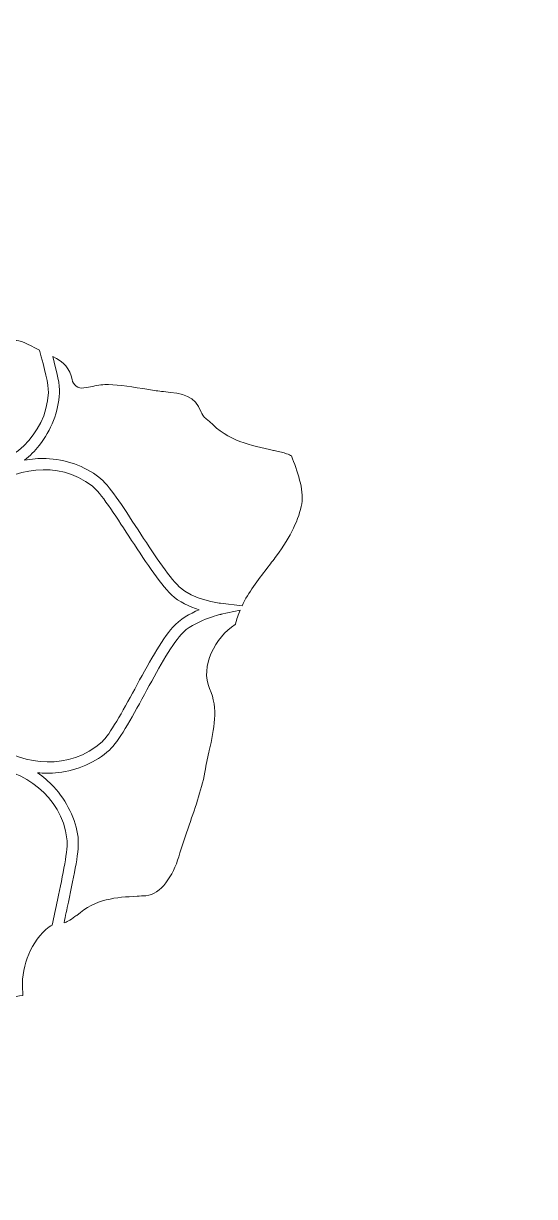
# Model space of a CAD drawing. Header units: millimetres. Extents: x -1844 to 2932, y -490 to 399.
# Drawn here: x -1500.5 to -1378.1, y -308.4 to -27.2 of the extents above; entities that cross this region are included whole.
import ezdxf

# ---------------------------------------------------------------- set-up
doc = ezdxf.new("R2010")
doc.units = ezdxf.units.MM
doc.header["$MEASUREMENT"] = 0
doc.layers.add('Layer 2', color=7, linetype='Continuous')

msp = doc.modelspace()

# ---------------------------------------------------------------- linework, layer by layer
at = {"layer": 'Layer 2', "lineweight": 0}
for points, knots in [([(-1399.13, 398.64), (-1644.62, 398.64), (-1843.63, 199.63), (-1843.63, -45.86), (-1843.63, -291.35), (-1644.62, -490.36), (-1399.13, -490.36), (-1153.64, -490.36), (-954.63, -291.35), (-954.63, -45.86), (-954.63, 199.63), (-1153.64, 398.64), (-1399.13, 398.64)], [0, 0, 0, 0, 1, 1, 1, 2, 2, 2, 3, 3, 3, 4, 4, 4, 4]), ([(-1511.89, -134.35), (-1513.76, -134.72), (-1515.38, -134.9), (-1516.77, -134.96), (-1516.59, -133.94), (-1516.45, -133.13), (-1516.38, -132.72), (-1516.38, -132.72), (-1516.18, -131.58), (-1516.18, -131.58), (-1516.18, -131.58), (-1517.28, -131.22), (-1517.28, -131.22), (-1518.23, -130.91), (-1526.65, -128.17), (-1528.11, -127.94), (-1528.32, -127.9), (-1528.53, -127.89), (-1528.75, -127.88), (-1528.62, -127.45), (-1528.54, -127.02), (-1528.51, -126.6), (-1528.41, -125.15), (-1529.13, -116.91), (-1529.28, -115.27), (-1529.28, -115.27), (-1529.39, -114.12), (-1529.39, -114.12), (-1529.39, -114.12), (-1530.54, -114.05), (-1530.54, -114.05), (-1531.54, -114), (-1540.38, -113.53), (-1541.86, -113.69), (-1542.06, -113.71), (-1542.27, -113.74), (-1542.48, -113.79), (-1542.48, -113.34), (-1542.51, -112.91), (-1542.59, -112.5), (-1542.86, -111.07), (-1545.7, -103.3), (-1546.26, -101.75), (-1546.26, -101.75), (-1546.66, -100.67), (-1546.66, -100.67), (-1546.66, -100.67), (-1547.79, -100.9), (-1547.79, -100.9), (-1548.5, -101.05), (-1553.16, -102.04), (-1556.24, -102.78), (-1556.71, -101.32), (-1557.44, -98.02), (-1556.81, -92.75), (-1555.85, -84.65), (-1550.04, -75.33), (-1539.53, -73.99), (-1537.19, -73.69), (-1531.56, -74.84), (-1525.91, -76.04), (-1525.02, -77.75), (-1524.34, -79.6), (-1523.86, -81.61), (-1523.42, -83.43), (-1522.42, -85), (-1521.53, -86.39), (-1521.26, -86.82), (-1521, -87.23), (-1520.76, -87.64), (-1520.32, -92.9), (-1524.07, -95.94), (-1529.79, -99.93), (-1530.52, -100.44), (-1530.92, -101.3), (-1530.85, -102.19), (-1530.77, -103.08), (-1530.23, -103.86), (-1529.43, -104.24), (-1528.26, -104.8), (-1527.14, -105.35), (-1526.06, -105.89), (-1523.6, -107.11), (-1521.28, -108.27), (-1518.83, -109.21), (-1514.95, -110.7), (-1511.32, -110.01), (-1508.32, -107.22), (-1505.65, -104.73), (-1503.96, -103.36), (-1502.64, -103.2), (-1501.41, -103.06), (-1499.64, -103.86), (-1496.67, -105.5), (-1495.43, -109.85), (-1494.43, -113.78), (-1494.53, -115.67), (-1495.05, -126.25), (-1503.89, -132.77), (-1511.89, -134.35)], [0, 0, 0, 0, 1, 1, 1, 2, 2, 2, 3, 3, 3, 4, 4, 4, 5, 5, 5, 6, 6, 6, 7, 7, 7, 8, 8, 8, 9, 9, 9, 10, 10, 10, 11, 11, 11, 12, 12, 12, 13, 13, 13, 14, 14, 14, 15, 15, 15, 16, 16, 16, 17, 17, 17, 18, 18, 18, 19, 19, 19, 20, 20, 20, 21, 21, 21, 22, 22, 22, 23, 23, 23, 24, 24, 24, 25, 25, 25, 26, 26, 26, 27, 27, 27, 28, 28, 28, 29, 29, 29, 30, 30, 30, 31, 31, 31, 32, 32, 32, 33, 33, 33, 33]), ([(-1433.84, -142.3), (-1434.44, -145.9), (-1436.48, -150.11), (-1439.9, -154.81), (-1440.64, -155.82), (-1441.43, -156.84), (-1442.2, -157.83), (-1444.36, -160.61), (-1446.57, -163.46), (-1448.14, -166.8), (-1448.14, -166.8), (-1453.27, -166.17), (-1453.27, -166.17), (-1453.34, -166.16), (-1460.01, -165.3), (-1463.17, -162.21), (-1465.91, -159.53), (-1469.52, -153.97), (-1473.02, -148.59), (-1476.8, -142.77), (-1480.06, -137.74), (-1482.4, -135.93), (-1485.83, -133.27), (-1490.46, -131.65), (-1495.09, -131.47), (-1496.81, -131.41), (-1498.53, -131.54), (-1500.21, -131.86), (-1498.93, -130.82), (-1497.76, -129.65), (-1496.73, -128.34), (-1493.85, -124.71), (-1492.07, -120.14), (-1491.86, -115.8), (-1491.76, -113.88), (-1492.45, -110.77), (-1493.48, -107), (-1490.86, -108.18), (-1489.31, -110.03), (-1488.86, -112.51), (-1488.62, -113.83), (-1487.37, -114.73), (-1486.04, -114.54), (-1485.3, -114.43), (-1484.58, -114.29), (-1483.89, -114.16), (-1482.55, -113.91), (-1481.28, -113.67), (-1480.15, -113.72), (-1477.39, -113.86), (-1474.4, -114.24), (-1470.46, -114.95), (-1469.3, -115.16), (-1468.12, -115.28), (-1466.98, -115.4), (-1462.18, -115.91), (-1459.39, -116.39), (-1457.92, -120.33), (-1457.53, -121.38), (-1456.74, -121.97), (-1456.21, -122.36), (-1456.11, -122.44), (-1455.96, -122.55), (-1455.92, -122.59), (-1451.55, -127.18), (-1445.97, -128.37), (-1440.57, -129.52), (-1440.57, -129.52), (-1440.4, -129.55), (-1440.4, -129.55), (-1437.72, -130.13), (-1436.69, -130.54), (-1436.31, -130.81), (-1434.93, -134.42), (-1433.27, -138.85), (-1433.84, -142.3)], [0, 0, 0, 0, 1, 1, 1, 2, 2, 2, 3, 3, 3, 4, 4, 4, 5, 5, 5, 6, 6, 6, 7, 7, 7, 8, 8, 8, 9, 9, 9, 10, 10, 10, 11, 11, 11, 12, 12, 12, 13, 13, 13, 14, 14, 14, 15, 15, 15, 16, 16, 16, 17, 17, 17, 18, 18, 18, 19, 19, 19, 20, 20, 20, 21, 21, 21, 22, 22, 22, 23, 23, 23, 24, 24, 24, 25, 25, 25, 25]), ([(-1511.03, -197.26), (-1510.19, -196.67), (-1509.51, -196.2), (-1509.18, -195.96), (-1509.18, -195.96), (-1508.23, -195.3), (-1508.23, -195.3), (-1508.23, -195.3), (-1508.76, -194.27), (-1508.76, -194.27), (-1509.21, -193.37), (-1513.23, -185.48), (-1514.1, -184.28), (-1514.22, -184.11), (-1514.36, -183.95), (-1514.5, -183.78), (-1514.11, -183.57), (-1513.75, -183.32), (-1513.43, -183.05), (-1512.34, -182.1), (-1507.02, -175.75), (-1505.97, -174.49), (-1505.97, -174.49), (-1505.23, -173.6), (-1505.23, -173.6), (-1505.23, -173.6), (-1506, -172.74), (-1506, -172.74), (-1506.67, -172), (-1512.59, -165.41), (-1513.74, -164.48), (-1513.9, -164.35), (-1514.08, -164.23), (-1514.26, -164.11), (-1513.94, -163.8), (-1513.65, -163.47), (-1513.42, -163.12), (-1512.61, -161.92), (-1509.11, -154.41), (-1508.42, -152.92), (-1508.42, -152.92), (-1507.94, -151.87), (-1507.94, -151.87), (-1507.94, -151.87), (-1508.91, -151.24), (-1508.91, -151.24), (-1509.51, -150.85), (-1513.5, -148.25), (-1516.21, -146.59), (-1515.51, -145.23), (-1513.7, -142.38), (-1509.51, -139.08), (-1503.11, -134.03), (-1492.41, -131.56), (-1484.04, -138.04), (-1482.05, -139.58), (-1478.6, -144.9), (-1475.25, -150.04), (-1471.68, -155.54), (-1467.99, -161.23), (-1465.04, -164.12), (-1463.24, -165.87), (-1460.67, -167.01), (-1458.42, -167.72), (-1460.6, -168.64), (-1463.08, -170), (-1464.74, -171.89), (-1467.46, -174.99), (-1470.7, -180.95), (-1473.84, -186.71), (-1476.78, -192.1), (-1479.81, -197.67), (-1481.67, -199.35), (-1489.52, -206.46), (-1500.39, -204.82), (-1507.16, -200.28), (-1508.73, -199.22), (-1510.01, -198.2), (-1511.03, -197.26)], [0, 0, 0, 0, 1, 1, 1, 2, 2, 2, 3, 3, 3, 4, 4, 4, 5, 5, 5, 6, 6, 6, 7, 7, 7, 8, 8, 8, 9, 9, 9, 10, 10, 10, 11, 11, 11, 12, 12, 12, 13, 13, 13, 14, 14, 14, 15, 15, 15, 16, 16, 16, 17, 17, 17, 18, 18, 18, 19, 19, 19, 20, 20, 20, 21, 21, 21, 22, 22, 22, 23, 23, 23, 24, 24, 24, 25, 25, 25, 26, 26, 26, 26]), ([(-1449.71, -171.2), (-1449.73, -171.23), (-1449.76, -171.27), (-1449.77, -171.27), (-1454.54, -174.3), (-1458.24, -181.34), (-1455.9, -186.6), (-1453.75, -191.47), (-1454.83, -196.3), (-1455.98, -201.41), (-1456.3, -202.85), (-1456.64, -204.34), (-1456.89, -205.83), (-1457.67, -210.36), (-1459.19, -214.72), (-1460.8, -219.35), (-1461.65, -221.81), (-1462.54, -224.36), (-1463.3, -226.92), (-1464.62, -231.39), (-1467.55, -236), (-1471.14, -236.25), (-1471.86, -236.3), (-1472.57, -236.34), (-1473.28, -236.38), (-1478.2, -236.65), (-1483.28, -236.92), (-1487.69, -240.97), (-1487.83, -241.04), (-1487.99, -241.14), (-1488.16, -241.26), (-1489.4, -242.2), (-1490.17, -242.58), (-1490.76, -242.75), (-1490.43, -241.13), (-1490.08, -239.48), (-1489.73, -237.84), (-1488.29, -231.05), (-1487.05, -225.19), (-1487.42, -222.25), (-1487.97, -217.94), (-1490.09, -213.52), (-1493.24, -210.12), (-1494.41, -208.86), (-1495.72, -207.74), (-1497.14, -206.78), (-1496.36, -206.86), (-1495.58, -206.9), (-1494.8, -206.9), (-1493.93, -206.9), (-1493.06, -206.85), (-1492.19, -206.75), (-1487.59, -206.22), (-1483.1, -204.25), (-1479.88, -201.33), (-1477.69, -199.34), (-1474.82, -194.08), (-1471.5, -187.99), (-1468.43, -182.36), (-1465.26, -176.53), (-1462.73, -173.65), (-1459.81, -170.31), (-1453.21, -168.81), (-1453.14, -168.8), (-1453.14, -168.8), (-1448.58, -167.78), (-1448.58, -167.78), (-1449.03, -168.87), (-1449.42, -170), (-1449.71, -171.2)], [0, 0, 0, 0, 1, 1, 1, 2, 2, 2, 3, 3, 3, 4, 4, 4, 5, 5, 5, 6, 6, 6, 7, 7, 7, 8, 8, 8, 9, 9, 9, 10, 10, 10, 11, 11, 11, 12, 12, 12, 13, 13, 13, 14, 14, 14, 15, 15, 15, 16, 16, 16, 17, 17, 17, 18, 18, 18, 19, 19, 19, 20, 20, 20, 21, 21, 21, 22, 22, 22, 23, 23, 23, 23]), ([(-1493.59, -243.32), (-1494.08, -243.53), (-1494.61, -243.86), (-1495.15, -244.38), (-1499.16, -248.2), (-1501.17, -253.71), (-1500.66, -259.5), (-1500.64, -259.73), (-1500.62, -259.97), (-1500.61, -260.2), (-1504.74, -260.53), (-1511.1, -262.4), (-1517.26, -264.21), (-1523.14, -265.94), (-1529.23, -267.73), (-1531.74, -267.61), (-1542.31, -267.09), (-1548.83, -258.24), (-1550.41, -250.24), (-1550.78, -248.38), (-1550.95, -246.77), (-1551.01, -245.38), (-1550, -245.56), (-1549.2, -245.7), (-1548.79, -245.77), (-1548.79, -245.77), (-1547.65, -245.97), (-1547.65, -245.97), (-1547.65, -245.97), (-1547.3, -244.87), (-1547.3, -244.87), (-1546.98, -243.91), (-1544.24, -235.49), (-1544.01, -234.03), (-1543.98, -233.82), (-1543.96, -233.61), (-1543.95, -233.4), (-1543.52, -233.52), (-1543.09, -233.6), (-1542.67, -233.63), (-1542.58, -233.64), (-1542.45, -233.64), (-1542.3, -233.64), (-1540.17, -233.64), (-1532.88, -233), (-1531.35, -232.86), (-1531.35, -232.86), (-1530.2, -232.76), (-1530.2, -232.76), (-1530.2, -232.76), (-1530.13, -231.6), (-1530.13, -231.6), (-1530.08, -230.6), (-1529.61, -221.75), (-1529.77, -220.28), (-1529.79, -220.07), (-1529.82, -219.86), (-1529.87, -219.65), (-1529.83, -219.65), (-1529.78, -219.66), (-1529.74, -219.66), (-1529.34, -219.66), (-1528.95, -219.62), (-1528.58, -219.55), (-1527.15, -219.27), (-1519.38, -216.44), (-1517.84, -215.87), (-1517.84, -215.87), (-1516.75, -215.47), (-1516.75, -215.47), (-1516.75, -215.47), (-1516.99, -214.34), (-1516.99, -214.34), (-1517.14, -213.63), (-1518.13, -208.96), (-1518.87, -205.88), (-1517.42, -205.41), (-1514.11, -204.67), (-1508.82, -205.3), (-1500.72, -206.26), (-1491.41, -212.08), (-1490.07, -222.59), (-1489.75, -225.08), (-1491.07, -231.29), (-1492.34, -237.29), (-1492.77, -239.31), (-1493.2, -241.34), (-1493.59, -243.32)], [0, 0, 0, 0, 1, 1, 1, 2, 2, 2, 3, 3, 3, 4, 4, 4, 5, 5, 5, 6, 6, 6, 7, 7, 7, 8, 8, 8, 9, 9, 9, 10, 10, 10, 11, 11, 11, 12, 12, 12, 13, 13, 13, 14, 14, 14, 15, 15, 15, 16, 16, 16, 17, 17, 17, 18, 18, 18, 19, 19, 19, 20, 20, 20, 21, 21, 21, 22, 22, 22, 23, 23, 23, 24, 24, 24, 25, 25, 25, 26, 26, 26, 27, 27, 27, 28, 28, 28, 29, 29, 29, 29])]:
    msp.add_open_spline(points, degree=3, knots=knots, dxfattribs=at)

doc.saveas('drawing.dxf')
